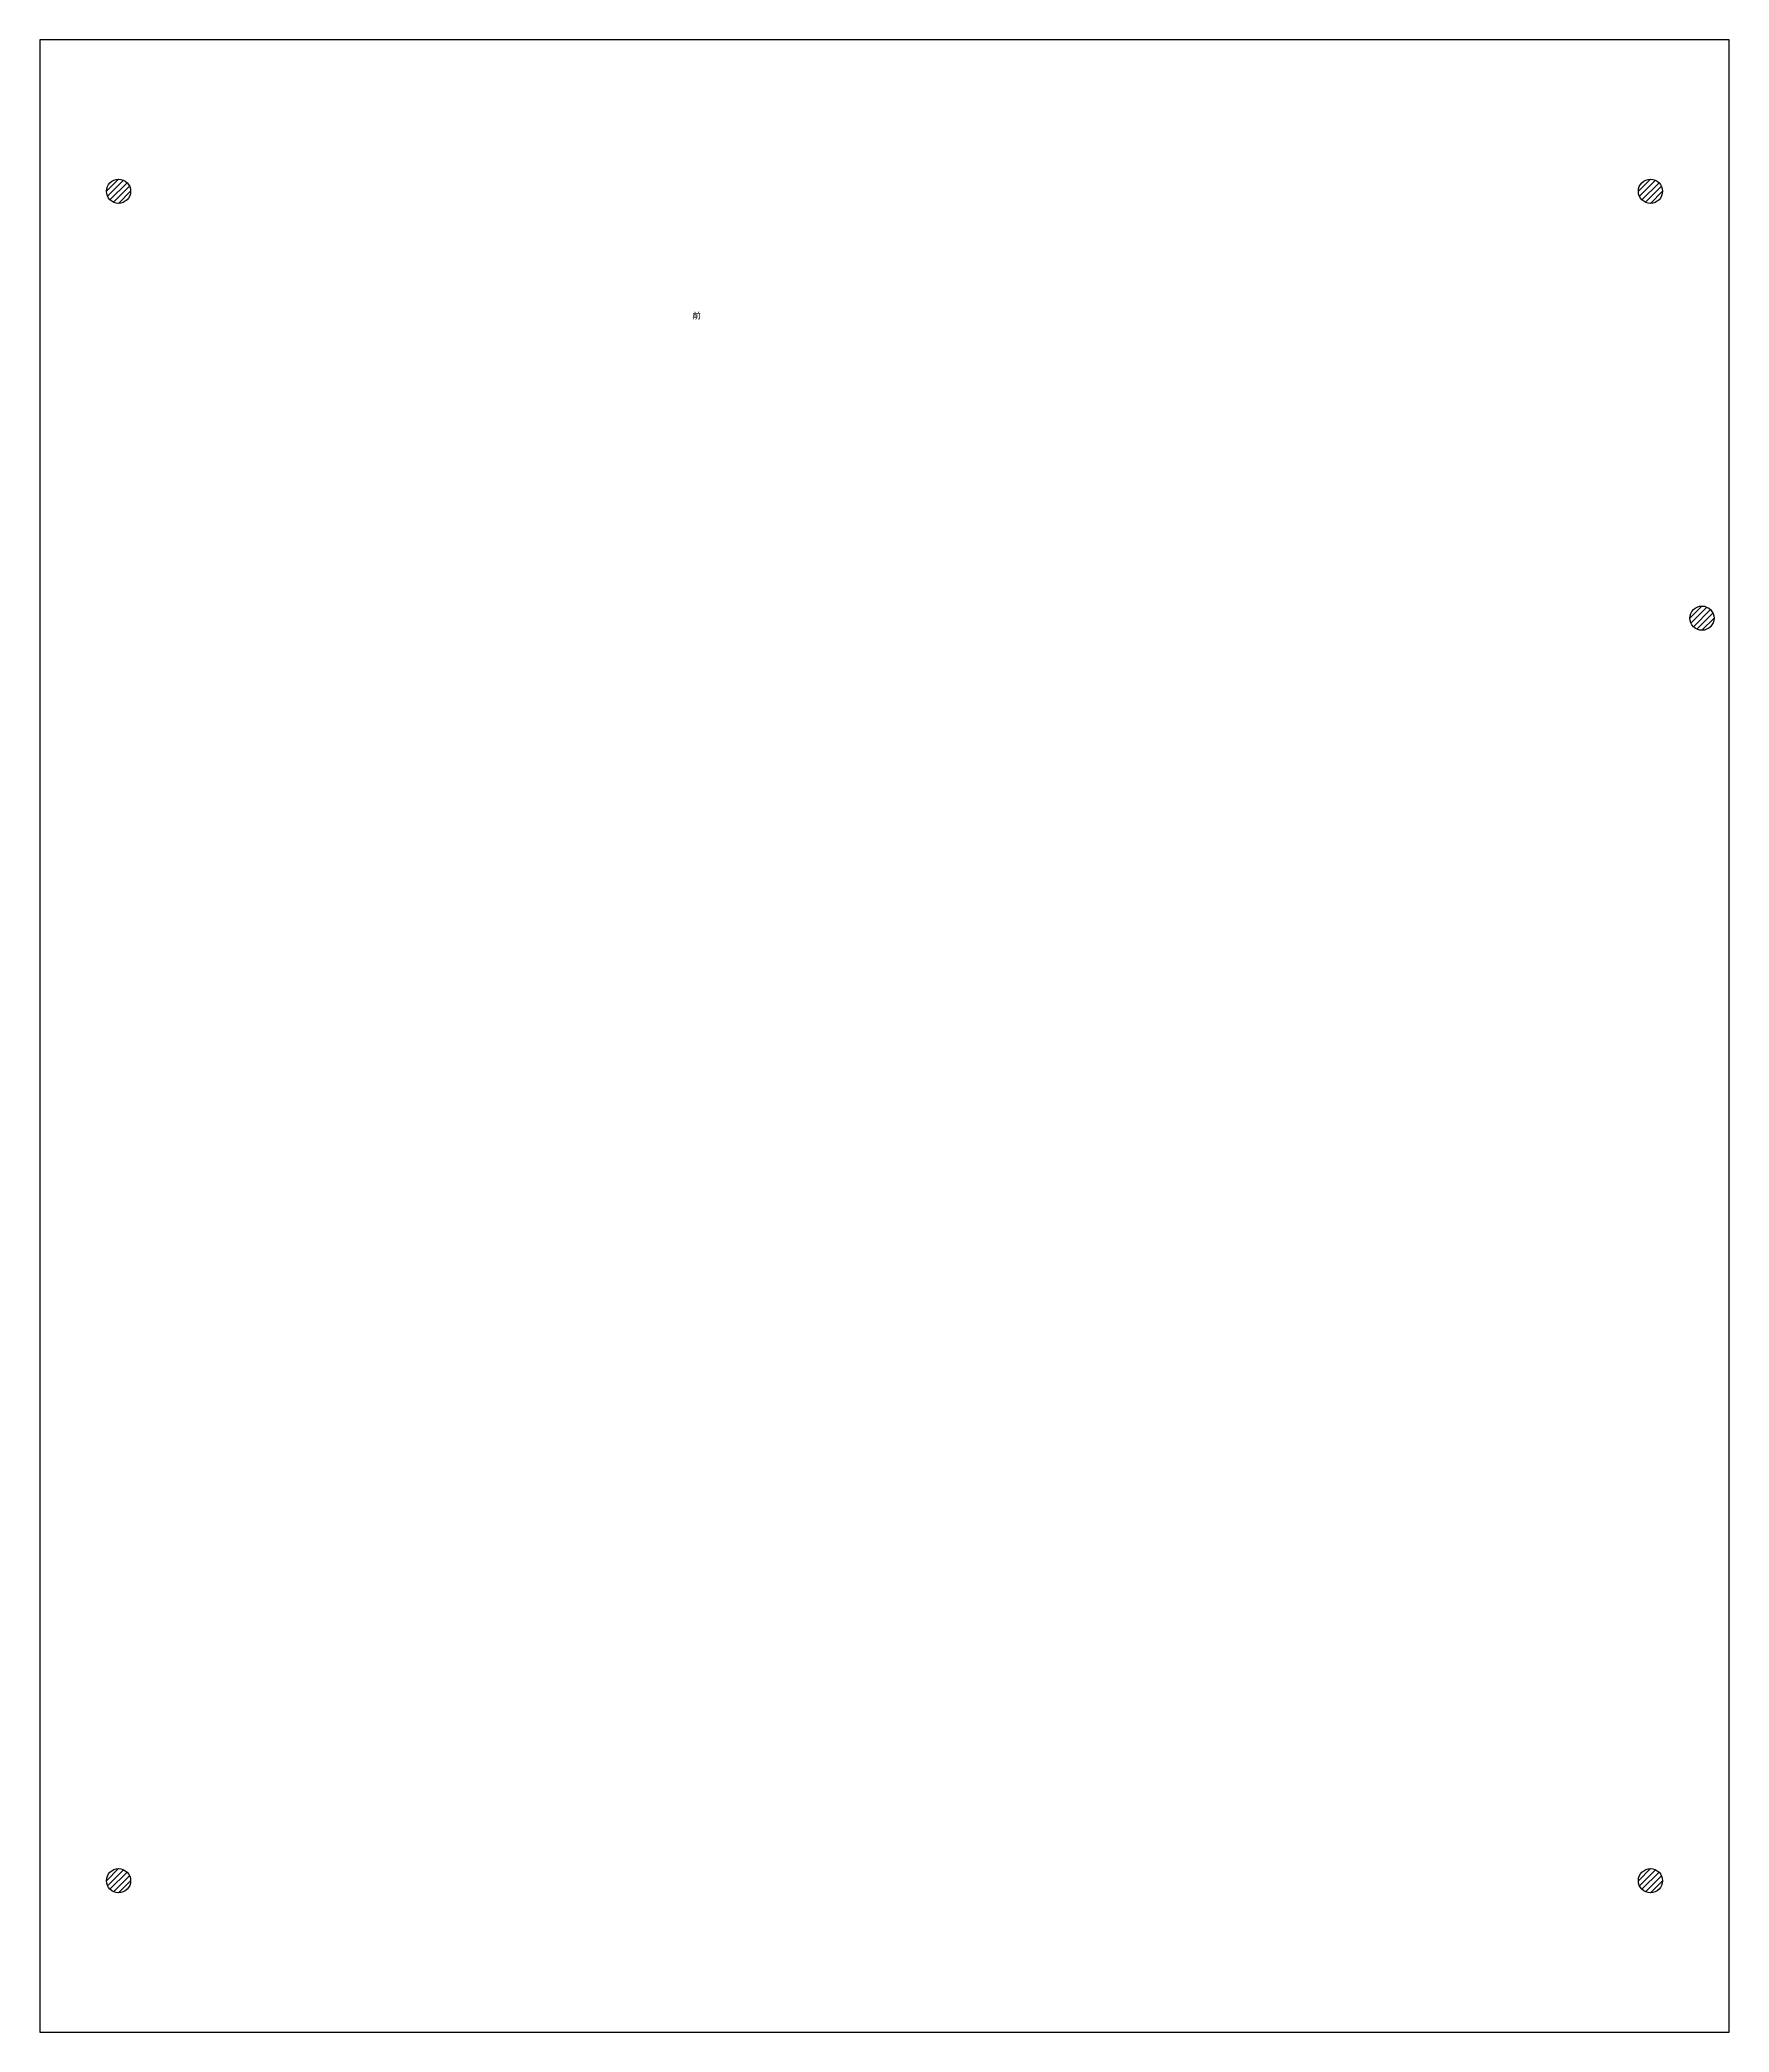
# Model space of a CAD drawing. Header units: millimetres. Extents: x -540 to 575, y -569 to 285.
# Drawn here: x 296 to 575, y -329 to 0 of the extents above; entities that cross this region are included whole.
import ezdxf
from ezdxf.enums import TextEntityAlignment as Align

# ---------------------------------------------------------------- set-up
doc = ezdxf.new("R2010")
doc.units = ezdxf.units.MM
doc.layers.add('文本', color=7, linetype='Continuous', lineweight=25)
doc.layers.add('边框', color=7, linetype='Continuous', lineweight=25, true_color=0x000000)
doc.styles.add('textstyle3', font='arial.ttf')

# ---------------------------------------------------------------- blocks, each defined once
blk = doc.blocks.new('上挡板')
at = {"layer": '边框', "transparency": 33554687}
h = blk.add_hatch(dxfattribs=at)
h.set_pattern_fill('JIS_WOOD', color=256, style=0, pattern_type=0)
edge = h.paths.add_edge_path(flags=0)
edge.add_arc((-266, 304), 2, 0, 360)
h = blk.add_hatch(dxfattribs=at)
h.set_pattern_fill('JIS_WOOD', color=256, style=0, pattern_type=0)
edge = h.paths.add_edge_path(flags=0)
edge.add_arc((-13, 304), 2, 0, 360)
h = blk.add_hatch(dxfattribs=at)
h.set_pattern_fill('JIS_WOOD', color=256, style=0, pattern_type=0)
edge = h.paths.add_edge_path(flags=0)
edge.add_arc((-4.5, 233.5), 2, 0, 360)
h = blk.add_hatch(dxfattribs=at)
h.set_pattern_fill('JIS_WOOD', color=256, style=0, pattern_type=0)
edge = h.paths.add_edge_path(flags=0)
edge.add_arc((-266, 25), 2, 0, 360)
h = blk.add_hatch(dxfattribs=at)
h.set_pattern_fill('JIS_WOOD', color=256, style=0, pattern_type=0)
edge = h.paths.add_edge_path(flags=0)
edge.add_arc((-13, 25), 2, 0, 360)
at = {"layer": '边框'}
for p, q in [((0, 329), (-279, 329)), ((-279, 329), (-279, 0)), ((0, 0), (0, 329)), ((-279, 0), (0, 0))]:
    blk.add_line(p, q, dxfattribs=at)
for centre in [(-266, 304), (-13, 304), (-4.5, 233.5), (-266, 25), (-13, 25)]:
    blk.add_circle(centre, 2, dxfattribs=at)
at = {"layer": '文本', "style": 'textstyle3'}
blk.add_text('前', height=1, dxfattribs=at).set_placement((-171.22, 283.94), align=Align.TOP_LEFT)

msp = doc.modelspace()

# ---------------------------------------------------------------- block references
at = {"layer": '边框'}
msp.add_blockref('上挡板', (575, -329), dxfattribs=at)

doc.saveas('drawing.dxf')
